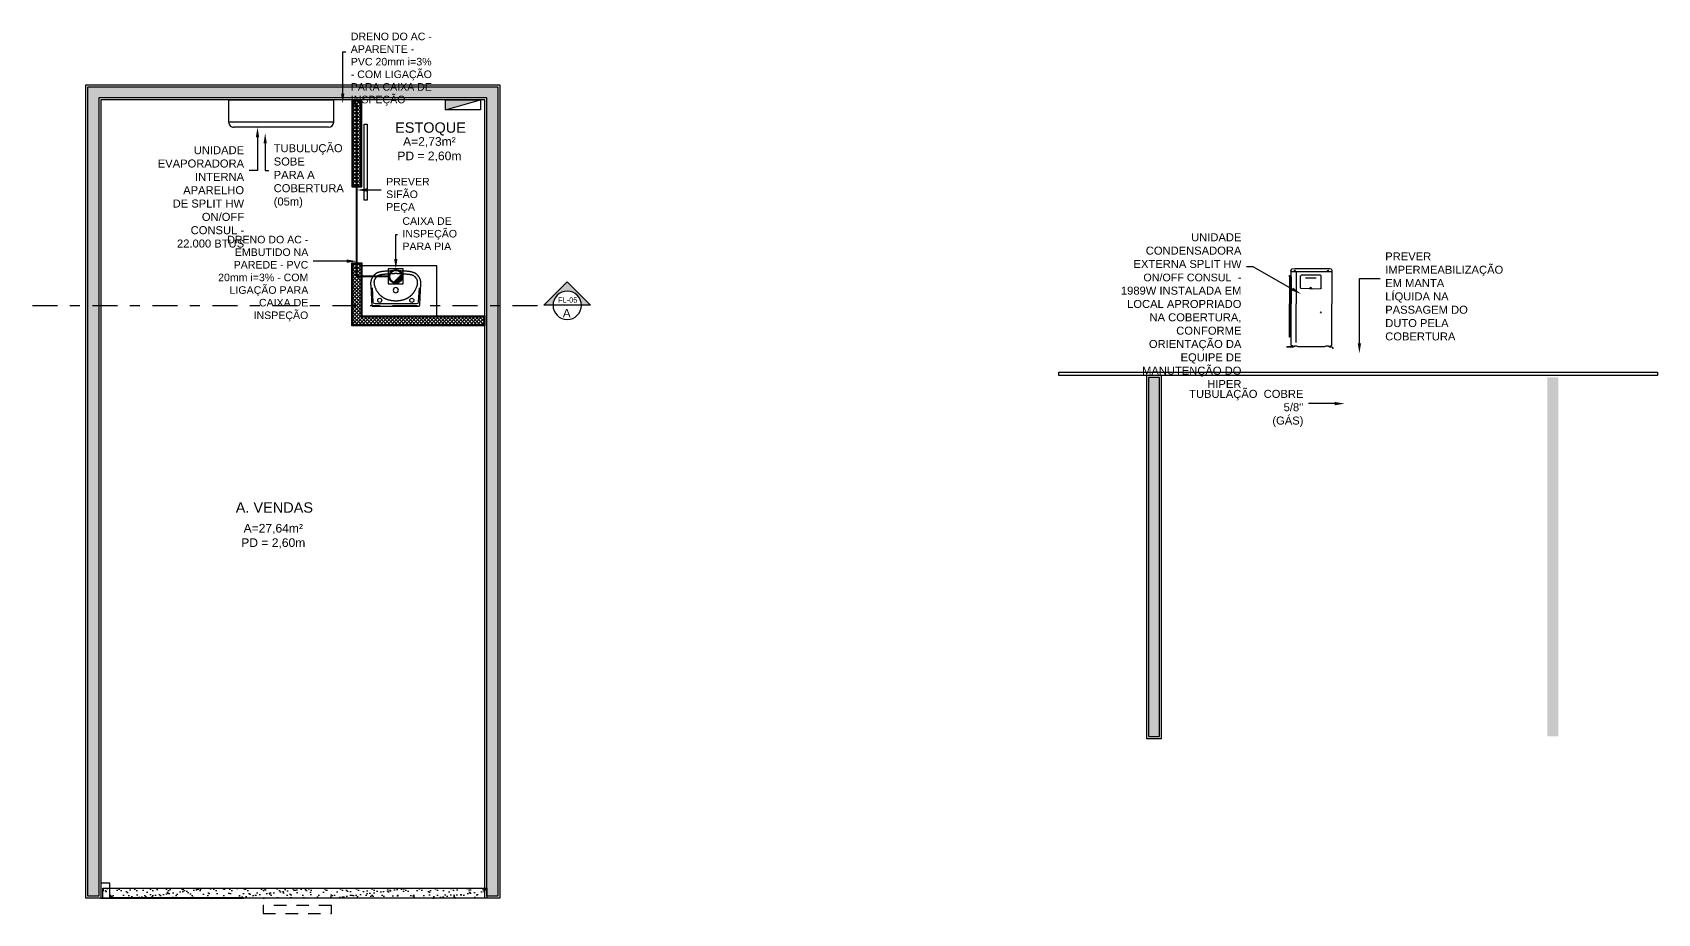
# Model space of a CAD drawing. Header units: millimetres. Extents: x 421 to 5436, y -1186 to -112.
# Drawn here: x 5419.89 to 5436.13, y -206.67 to -197.86 of the extents above; entities that cross this region are included whole.
import ezdxf
from ezdxf import colors
from ezdxf.entities.mleader import LeaderData, LeaderLine
from ezdxf.enums import TextEntityAlignment as Align
from ezdxf.math import Vec2, Vec3

# ---------------------------------------------------------------- set-up
doc = ezdxf.new("R2010")
doc.units = ezdxf.units.MM
for name, pattern in [('DASHDOTX2', [2, 1, -0.5, 0, -0.5]), ('EF-PADRÃO 300-BASE$0$HIDDEN', [0.375, 0.25, -0.125]), ('HIDDEN', [9.525, 6.35, -3.175]), ('HIDDEN2', [0.1875, 0.125, -0.0625])]:
    doc.linetypes.add(name, pattern=pattern)
for name, color, linetype in [('A-AC', 150, 'Continuous'), ('G-ALV', 4, 'Continuous'), ('G-COTAS', 1, 'Continuous'), ('G-DRYWALL EXISTENTE', 6, 'Continuous'), ('G-ELETRICA', 150, 'Continuous'), ('G-ESGOTO', 30, 'Continuous'), ('G-HATCH DRYWALL', 252, 'Continuous'), ('G-HATH-ALV', 253, 'Continuous'), ('G-MOBILIÁRIO EXISTENTE', 252, 'Continuous'), ('G-MOBILIÁRIO NOVO', 100, 'Continuous'), ('G-PROJ-001', 1, 'HIDDEN2'), ('G-QUADRO', 150, 'Continuous'), ('G-SIMBOLOGIA', 1, 'Continuous'), ('G-SOLEIRA', 231, 'Continuous'), ('G-TEXTO', 3, 'Continuous'), ('G-TEXTO2', 2, 'Continuous'), ('MOBILIARIO', 251, 'Continuous'), ('spot - SANIT', 253, 'Continuous')]:
    doc.layers.add(name, color=color, linetype=linetype)
doc.layers.add('G-VIDRO EXISTENTE', color=143, linetype='Continuous', lineweight=25)
doc.styles.add('093-1351-ARQ-PB-BAS-ELV-TXT$0$R80-50', font='arial.ttf', dxfattribs={"height": 0.1})
doc.styles.add('ARIAL', font='arial.ttf', dxfattribs={"height": 0.18})
doc.styles.add('EX_AS_PAL_IND$0$Standard', font='arial.ttf')
pattern_1 = [(135, (2671.827116, -1243.451333), (-0.01796051224, -0.01796051224), []), (225, (2671.827116, -1243.451333), (0.01796051224, -0.01796051224), [])]

# ---------------------------------------------------------------- blocks, each defined once
blk = doc.blocks.new('pia1')
at = {"layer": 'spot - SANIT', "lineweight": -3}
blk.add_lwpolyline([(3385.015, 1083.367), (3385.015, 1083.371), (3385.015, 1083.375), (3385.015, 1083.378), (3385.014, 1083.38), (3385.014, 1083.383), (3385.014, 1083.385), (3385.014, 1083.388), (3385.014, 1083.392), (3385.014, 1083.396), (3385.013, 1083.401), (3385.013, 1083.406), (3385.013, 1083.412), (3385.012, 1083.418), (3385.012, 1083.425), (3385.012, 1083.431), (3385.011, 1083.437), (3385.011, 1083.442), (3385.011, 1083.448), (3385.01, 1083.453), (3385.01, 1083.457), (3385.01, 1083.462), (3385.009, 1083.467), (3385.009, 1083.471), (3385.008, 1083.475), (3385.008, 1083.479), (3385.007, 1083.483), (3385.007, 1083.487), (3385.006, 1083.491), (3385.006, 1083.494), (3385.005, 1083.498), (3385.004, 1083.501), (3385.003, 1083.504), (3385.003, 1083.508), (3385.002, 1083.511), (3385.001, 1083.513), (3385, 1083.516), (3384.999, 1083.519), (3384.998, 1083.521), (3384.997, 1083.523), (3384.996, 1083.525), (3384.996, 1083.527), (3384.995, 1083.529), (3384.994, 1083.53), (3384.993, 1083.532), (3384.993, 1083.533), (3384.992, 1083.534), (3384.991, 1083.535), (3384.99, 1083.536), (3384.989, 1083.538), (3384.988, 1083.539), (3384.988, 1083.54), (3384.987, 1083.541), (3384.986, 1083.543), (3384.984, 1083.544), (3384.983, 1083.545), (3384.982, 1083.546), (3384.981, 1083.548), (3384.98, 1083.549), (3384.979, 1083.55), (3384.977, 1083.552), (3384.976, 1083.553), (3384.974, 1083.554), (3384.973, 1083.555), (3384.971, 1083.557), (3384.97, 1083.558), (3384.968, 1083.559), (3384.966, 1083.561), (3384.964, 1083.562), (3384.963, 1083.563), (3384.961, 1083.565), (3384.959, 1083.566), (3384.957, 1083.567), (3384.954, 1083.569), (3384.952, 1083.57), (3384.95, 1083.571), (3384.947, 1083.572), (3384.945, 1083.574), (3384.942, 1083.575), (3384.94, 1083.576), (3384.937, 1083.577), (3384.934, 1083.577), (3384.932, 1083.578), (3384.929, 1083.579), (3384.926, 1083.579), (3384.923, 1083.58), (3384.921, 1083.58), (3384.918, 1083.58), (3384.916, 1083.581), (3384.914, 1083.581), (3384.912, 1083.581), (3384.909, 1083.581), (3384.907, 1083.581), (3384.904, 1083.581), (3384.9, 1083.581), (3384.895, 1083.58), (3384.89, 1083.58), (3384.883, 1083.58), (3384.875, 1083.579), (3384.867, 1083.579), (3384.858, 1083.578), (3384.848, 1083.578), (3384.837, 1083.577), (3384.827, 1083.577), (3384.816, 1083.576), (3384.805, 1083.576), (3384.794, 1083.575), (3384.784, 1083.575), (3384.774, 1083.574), (3384.765, 1083.573), (3384.756, 1083.573), (3384.748, 1083.573), (3384.741, 1083.572), (3384.736, 1083.572), (3384.732, 1083.572), (3384.728, 1083.572), (3384.725, 1083.571), (3384.723, 1083.571), (3384.722, 1083.571), (3384.72, 1083.571), (3384.719, 1083.57), (3384.719, 1083.57), (3384.718, 1083.569), (3384.717, 1083.569), (3384.716, 1083.568), (3384.716, 1083.568), (3384.715, 1083.567), (3384.715, 1083.566), (3384.715, 1083.564), (3384.714, 1083.563), (3384.714, 1083.561), (3384.714, 1083.559), (3384.714, 1083.557), (3384.714, 1083.554), (3384.714, 1083.55), (3384.714, 1083.545), (3384.714, 1083.54), (3384.714, 1083.533), (3384.714, 1083.525), (3384.714, 1083.517), (3384.714, 1083.507), (3384.714, 1083.497), (3384.714, 1083.487), (3384.714, 1083.476), (3384.714, 1083.464), (3384.714, 1083.453), (3384.714, 1083.441), (3384.714, 1083.429), (3384.714, 1083.417), (3384.714, 1083.405), (3384.714, 1083.393), (3384.714, 1083.38), (3384.714, 1083.368), (3384.714, 1083.355), (3384.714, 1083.343), (3384.714, 1083.331), (3384.714, 1083.318), (3384.714, 1083.306), (3384.714, 1083.294), (3384.714, 1083.282), (3384.714, 1083.27), (3384.714, 1083.259), (3384.714, 1083.247), (3384.714, 1083.236), (3384.714, 1083.226), (3384.714, 1083.216), (3384.714, 1083.207), (3384.714, 1083.199), (3384.714, 1083.193), (3384.714, 1083.187), (3384.714, 1083.182), (3384.714, 1083.179), (3384.714, 1083.176), (3384.714, 1083.174), (3384.714, 1083.173), (3384.714, 1083.171), (3384.715, 1083.17), (3384.715, 1083.169), (3384.715, 1083.169), (3384.716, 1083.168), (3384.716, 1083.167), (3384.717, 1083.167), (3384.718, 1083.166), (3384.719, 1083.166), (3384.719, 1083.165), (3384.72, 1083.165), (3384.722, 1083.165), (3384.723, 1083.165), (3384.725, 1083.164), (3384.728, 1083.164), (3384.732, 1083.164), (3384.736, 1083.164), (3384.742, 1083.163), (3384.748, 1083.163), (3384.756, 1083.163), (3384.765, 1083.162), (3384.774, 1083.162), (3384.784, 1083.161), (3384.794, 1083.161), (3384.804, 1083.16), (3384.815, 1083.16), (3384.825, 1083.159), (3384.835, 1083.158), (3384.845, 1083.158), (3384.854, 1083.157), (3384.862, 1083.157), (3384.871, 1083.157), (3384.878, 1083.156), (3384.884, 1083.156), (3384.89, 1083.156), (3384.895, 1083.155), (3384.899, 1083.155), (3384.903, 1083.155), (3384.906, 1083.155), (3384.909, 1083.155), (3384.912, 1083.155), (3384.915, 1083.155), (3384.917, 1083.155), (3384.92, 1083.156), (3384.923, 1083.156), (3384.926, 1083.156), (3384.929, 1083.157), (3384.932, 1083.158), (3384.934, 1083.158), (3384.937, 1083.159), (3384.94, 1083.16), (3384.942, 1083.161), (3384.945, 1083.162), (3384.947, 1083.163), (3384.95, 1083.164), (3384.952, 1083.166), (3384.954, 1083.167), (3384.957, 1083.168), (3384.959, 1083.17), (3384.961, 1083.171), (3384.963, 1083.172), (3384.964, 1083.174), (3384.966, 1083.175), (3384.968, 1083.176), (3384.97, 1083.178), (3384.971, 1083.179), (3384.973, 1083.18), (3384.974, 1083.182), (3384.976, 1083.183), (3384.977, 1083.184), (3384.979, 1083.185), (3384.98, 1083.187), (3384.981, 1083.188), (3384.982, 1083.189), (3384.983, 1083.191), (3384.984, 1083.192), (3384.986, 1083.193), (3384.987, 1083.194), (3384.988, 1083.196), (3384.988, 1083.197), (3384.989, 1083.198), (3384.99, 1083.199), (3384.991, 1083.2), (3384.992, 1083.202), (3384.993, 1083.203), (3384.993, 1083.204), (3384.994, 1083.206), (3384.995, 1083.207), (3384.996, 1083.209), (3384.996, 1083.21), (3384.997, 1083.212), (3384.998, 1083.215), (3384.999, 1083.217), (3385, 1083.22), (3385.001, 1083.222), (3385.002, 1083.225), (3385.003, 1083.228), (3385.003, 1083.231), (3385.004, 1083.235), (3385.005, 1083.238), (3385.006, 1083.241), (3385.006, 1083.245), (3385.007, 1083.249), (3385.007, 1083.253), (3385.008, 1083.257), (3385.008, 1083.261), (3385.009, 1083.265), (3385.009, 1083.269), (3385.01, 1083.274), (3385.01, 1083.278), (3385.01, 1083.283), (3385.011, 1083.288), (3385.011, 1083.293), (3385.011, 1083.299), (3385.012, 1083.305), (3385.012, 1083.311), (3385.012, 1083.317), (3385.013, 1083.323), (3385.013, 1083.329), (3385.013, 1083.335), (3385.014, 1083.34), (3385.014, 1083.344), (3385.014, 1083.347), (3385.014, 1083.35), (3385.014, 1083.353), (3385.014, 1083.355), (3385.015, 1083.358), (3385.015, 1083.36), (3385.015, 1083.363), (3385.015, 1083.367)], dxfattribs=at)
blk.add_lwpolyline([(3384.869, 1083.171), (3384.748, 1083.177, -0.39912), (3384.734, 1083.192), (3384.734, 1083.368), (3384.734, 1083.544, -0.39912), (3384.748, 1083.559), (3384.869, 1083.565)], format="xyb", dxfattribs=at)
blk.add_lwpolyline([(3384.99, 1083.377), (3384.99, 1083.378), (3384.989, 1083.379), (3384.989, 1083.38), (3384.989, 1083.381), (3384.989, 1083.383), (3384.989, 1083.385), (3384.989, 1083.387), (3384.989, 1083.391), (3384.989, 1083.395), (3384.988, 1083.4), (3384.988, 1083.405), (3384.988, 1083.411), (3384.987, 1083.417), (3384.987, 1083.423), (3384.987, 1083.429), (3384.986, 1083.435), (3384.986, 1083.441), (3384.986, 1083.446), (3384.985, 1083.451), (3384.985, 1083.456), (3384.985, 1083.46), (3384.984, 1083.464), (3384.984, 1083.468), (3384.984, 1083.472), (3384.983, 1083.476), (3384.983, 1083.48), (3384.982, 1083.483), (3384.982, 1083.487), (3384.981, 1083.49), (3384.981, 1083.493), (3384.98, 1083.496), (3384.979, 1083.498), (3384.979, 1083.501), (3384.978, 1083.503), (3384.977, 1083.505), (3384.977, 1083.508), (3384.976, 1083.509), (3384.975, 1083.511), (3384.975, 1083.513), (3384.974, 1083.514), (3384.974, 1083.515), (3384.973, 1083.517), (3384.973, 1083.518), (3384.972, 1083.519), (3384.972, 1083.52), (3384.971, 1083.52), (3384.97, 1083.521), (3384.97, 1083.522), (3384.969, 1083.523), (3384.968, 1083.524), (3384.968, 1083.525), (3384.967, 1083.526), (3384.966, 1083.527), (3384.965, 1083.528), (3384.964, 1083.529), (3384.964, 1083.53), (3384.963, 1083.531), (3384.962, 1083.532), (3384.961, 1083.533), (3384.96, 1083.534), (3384.959, 1083.535), (3384.958, 1083.536), (3384.956, 1083.537), (3384.955, 1083.538), (3384.954, 1083.539), (3384.953, 1083.54), (3384.951, 1083.541), (3384.95, 1083.542), (3384.948, 1083.543), (3384.947, 1083.544), (3384.946, 1083.545), (3384.944, 1083.546), (3384.943, 1083.546), (3384.941, 1083.547), (3384.94, 1083.548), (3384.938, 1083.549), (3384.937, 1083.549), (3384.935, 1083.55), (3384.934, 1083.55), (3384.932, 1083.551), (3384.93, 1083.551), (3384.928, 1083.552), (3384.925, 1083.552), (3384.923, 1083.552), (3384.92, 1083.552), (3384.917, 1083.553), (3384.914, 1083.553), (3384.911, 1083.552), (3384.907, 1083.552), (3384.904, 1083.552), (3384.899, 1083.551), (3384.895, 1083.55), (3384.891, 1083.549), (3384.886, 1083.548), (3384.881, 1083.547), (3384.876, 1083.545), (3384.871, 1083.543), (3384.866, 1083.541), (3384.861, 1083.538), (3384.856, 1083.536), (3384.851, 1083.533), (3384.847, 1083.531), (3384.842, 1083.528), (3384.838, 1083.526), (3384.835, 1083.524), (3384.832, 1083.521), (3384.829, 1083.52), (3384.827, 1083.518), (3384.825, 1083.516), (3384.823, 1083.515), (3384.821, 1083.514), (3384.82, 1083.513), (3384.819, 1083.512), (3384.818, 1083.511), (3384.817, 1083.51), (3384.816, 1083.509), (3384.815, 1083.508), (3384.814, 1083.508), (3384.814, 1083.507), (3384.813, 1083.506), (3384.812, 1083.505), (3384.811, 1083.504), (3384.81, 1083.503), (3384.808, 1083.501), (3384.807, 1083.5), (3384.806, 1083.499), (3384.805, 1083.497), (3384.803, 1083.496), (3384.802, 1083.494), (3384.801, 1083.493), (3384.8, 1083.491), (3384.799, 1083.49), (3384.797, 1083.488), (3384.796, 1083.487), (3384.795, 1083.485), (3384.794, 1083.484), (3384.793, 1083.482), (3384.792, 1083.48), (3384.791, 1083.479), (3384.789, 1083.477), (3384.788, 1083.475), (3384.787, 1083.473), (3384.786, 1083.472), (3384.785, 1083.47), (3384.784, 1083.468), (3384.783, 1083.466), (3384.782, 1083.464), (3384.781, 1083.462), (3384.78, 1083.46), (3384.779, 1083.459), (3384.778, 1083.457), (3384.777, 1083.455), (3384.777, 1083.454), (3384.776, 1083.452), (3384.775, 1083.451), (3384.775, 1083.449), (3384.774, 1083.448), (3384.774, 1083.446), (3384.773, 1083.444), (3384.772, 1083.442), (3384.771, 1083.439), (3384.77, 1083.436), (3384.769, 1083.433), (3384.769, 1083.429), (3384.768, 1083.426), (3384.767, 1083.423), (3384.766, 1083.419), (3384.765, 1083.416), (3384.764, 1083.413), (3384.764, 1083.41), (3384.763, 1083.408), (3384.762, 1083.405), (3384.762, 1083.403), (3384.762, 1083.4), (3384.761, 1083.397), (3384.761, 1083.394), (3384.761, 1083.391), (3384.761, 1083.388), (3384.761, 1083.385), (3384.76, 1083.382), (3384.76, 1083.378), (3384.76, 1083.375), (3384.76, 1083.371), (3384.76, 1083.368), (3384.76, 1083.364), (3384.76, 1083.361), (3384.76, 1083.357), (3384.76, 1083.354), (3384.761, 1083.351), (3384.761, 1083.347), (3384.761, 1083.344), (3384.761, 1083.341), (3384.761, 1083.338), (3384.762, 1083.336), (3384.762, 1083.333), (3384.762, 1083.331), (3384.763, 1083.328), (3384.764, 1083.325), (3384.764, 1083.322), (3384.765, 1083.319), (3384.766, 1083.316), (3384.767, 1083.313), (3384.768, 1083.31), (3384.769, 1083.306), (3384.769, 1083.303), (3384.77, 1083.3), (3384.771, 1083.297), (3384.772, 1083.294), (3384.773, 1083.292), (3384.774, 1083.29), (3384.774, 1083.288), (3384.775, 1083.286), (3384.775, 1083.285), (3384.776, 1083.283), (3384.777, 1083.282), (3384.777, 1083.28), (3384.778, 1083.279), (3384.779, 1083.277), (3384.78, 1083.275), (3384.781, 1083.274), (3384.782, 1083.272), (3384.783, 1083.27), (3384.784, 1083.268), (3384.785, 1083.266), (3384.786, 1083.264), (3384.787, 1083.262), (3384.788, 1083.26), (3384.789, 1083.259), (3384.791, 1083.257), (3384.792, 1083.255), (3384.793, 1083.254), (3384.794, 1083.252), (3384.795, 1083.251), (3384.796, 1083.249), (3384.797, 1083.247), (3384.799, 1083.246), (3384.8, 1083.244), (3384.801, 1083.243), (3384.802, 1083.242), (3384.803, 1083.24), (3384.805, 1083.239), (3384.806, 1083.237), (3384.807, 1083.236), (3384.808, 1083.234), (3384.81, 1083.233), (3384.811, 1083.232), (3384.812, 1083.231), (3384.813, 1083.23), (3384.814, 1083.229), (3384.814, 1083.228), (3384.815, 1083.227), (3384.816, 1083.226), (3384.817, 1083.226), (3384.818, 1083.225), (3384.819, 1083.224), (3384.82, 1083.223), (3384.821, 1083.222), (3384.823, 1083.221), (3384.825, 1083.219), (3384.827, 1083.218), (3384.829, 1083.216), (3384.832, 1083.214), (3384.835, 1083.212), (3384.838, 1083.21), (3384.842, 1083.208), (3384.847, 1083.205), (3384.851, 1083.202), (3384.856, 1083.2), (3384.861, 1083.197), (3384.866, 1083.195), (3384.871, 1083.193), (3384.876, 1083.191), (3384.881, 1083.189), (3384.886, 1083.187), (3384.891, 1083.186), (3384.895, 1083.185), (3384.899, 1083.184), (3384.904, 1083.184), (3384.907, 1083.183), (3384.911, 1083.183), (3384.914, 1083.183), (3384.917, 1083.183), (3384.92, 1083.183), (3384.923, 1083.183), (3384.925, 1083.184), (3384.928, 1083.184), (3384.93, 1083.185), (3384.932, 1083.185), (3384.934, 1083.185), (3384.935, 1083.186), (3384.937, 1083.187), (3384.938, 1083.187), (3384.94, 1083.188), (3384.941, 1083.188), (3384.943, 1083.189), (3384.944, 1083.19), (3384.946, 1083.191), (3384.947, 1083.192), (3384.948, 1083.193), (3384.95, 1083.194), (3384.951, 1083.195), (3384.953, 1083.196), (3384.954, 1083.197), (3384.955, 1083.198), (3384.956, 1083.199), (3384.958, 1083.2), (3384.959, 1083.201), (3384.96, 1083.202), (3384.961, 1083.203), (3384.962, 1083.204), (3384.963, 1083.205), (3384.964, 1083.206), (3384.964, 1083.207), (3384.965, 1083.208), (3384.966, 1083.209), (3384.967, 1083.21), (3384.968, 1083.211), (3384.968, 1083.212), (3384.969, 1083.213), (3384.97, 1083.214), (3384.97, 1083.214), (3384.971, 1083.215), (3384.972, 1083.216), (3384.972, 1083.217), (3384.973, 1083.218), (3384.973, 1083.219), (3384.974, 1083.22), (3384.974, 1083.221), (3384.975, 1083.223), (3384.975, 1083.224), (3384.976, 1083.226), (3384.977, 1083.228), (3384.977, 1083.23), (3384.978, 1083.232), (3384.979, 1083.235), (3384.979, 1083.237), (3384.98, 1083.24), (3384.981, 1083.243), (3384.981, 1083.246), (3384.982, 1083.249), (3384.982, 1083.252), (3384.983, 1083.256), (3384.983, 1083.26), (3384.984, 1083.263), (3384.984, 1083.267), (3384.984, 1083.271), (3384.985, 1083.276), (3384.985, 1083.28), (3384.985, 1083.285), (3384.986, 1083.29), (3384.986, 1083.295), (3384.986, 1083.301), (3384.987, 1083.306), (3384.987, 1083.313), (3384.987, 1083.319), (3384.988, 1083.325), (3384.988, 1083.33), (3384.988, 1083.336), (3384.989, 1083.341), (3384.989, 1083.345), (3384.989, 1083.348), (3384.989, 1083.351), (3384.989, 1083.353), (3384.989, 1083.354), (3384.989, 1083.356), (3384.989, 1083.357), (3384.99, 1083.357), (3384.99, 1083.358), (3384.99, 1083.359), (3384.99, 1083.36), (3384.99, 1083.361), (3384.99, 1083.363), (3384.99, 1083.364), (3384.99, 1083.365), (3384.99, 1083.366), (3384.99, 1083.368), (3384.99, 1083.369), (3384.99, 1083.371), (3384.99, 1083.372), (3384.99, 1083.373), (3384.99, 1083.374), (3384.99, 1083.375), (3384.99, 1083.377)], close=True, dxfattribs=at)
blk.add_lwpolyline([(3384.872, 1083.368, 1), (3384.827, 1083.368, 1)], format="xyb", close=True, dxfattribs=at)
for centre in [(3384.764, 1083.504), (3384.764, 1083.232)]:
    blk.add_circle(centre, 0.0175, dxfattribs=at)
blk = doc.blocks.new('*U6')
at = {"layer": 'G-QUADRO'}
for p, q in [((0, 0), (0.423, -0.121)), ((0.423, -0.121), (0, -0.121))]:
    blk.add_line(p, q, dxfattribs=at)
blk.add_lwpolyline([(0, 0), (0, -0.121), (0.423, -0.121), (0.423, 0)], close=True, dxfattribs=at)
for points in [[(0.423, -0.121), (0, -0.121), (0, 0)], [(0, -0.121), (0, 0), (0.423, -0.121), (0, -0.121)]]:
    blk.add_solid(points, dxfattribs=at)
blk = doc.blocks.new('ac')
at = {"layer": 'A-AC', "ltscale": 0.7}
for p, q in [((13.853, 23.947), (13.643, 23.947)), ((13.643, 22.947), (13.643, 23.947)), ((13.853, 23.947), (13.853, 22.947)), ((13.903, 23.897), (13.903, 22.997)), ((13.853, 22.947), (13.643, 22.947))]:
    blk.add_line(p, q, dxfattribs=at)
for centre, start, end in [((13.853, 23.897), 0, 90), ((13.853, 22.997), 270, 0)]:
    blk.add_arc(centre, 0.05, start, end, dxfattribs=at)
blk = doc.blocks.new('CX')
for p, q in [((0.058, 0.02), (-0.02, -0.058)), ((0.061, 0.007), (-0.007, -0.061)), ((0.061, -0.008), (0.008, -0.061))]:
    blk.add_line(p, q)
blk.add_lwpolyline([(-0.075, -0.075), (0.075, -0.075), (0.075, 0.075), (-0.075, 0.075)], close=True)
for radius in [0.0685, 0.0614]:
    blk.add_circle((0, 0), radius)
blk = doc.blocks.new('indicação corte')
at = {"layer": 'G-SIMBOLOGIA'}
blk.add_hatch(color=1, dxfattribs=at).paths.add_polyline_path([(-5.91, -7.375), (-5.91, -7.283), (-6.144, -7.517), (-5.91, -7.751), (-5.91, -7.659, -1)])
at = {"layer": 'G-SIMBOLOGIA', "color": 2}
for p, q in [((-6.144, -7.517), (-5.91, -7.283)), ((-5.91, -7.751), (-5.91, -7.283)), ((-6.144, -7.517), (-5.91, -7.751))]:
    blk.add_line(p, q, dxfattribs=at)
blk.add_circle((-5.91, -7.517), 0.142, dxfattribs=at)

msp = doc.modelspace()

# ---------------------------------------------------------------- hatches: boundary and pattern name
at = {"layer": 'G-HATCH DRYWALL'}
h = msp.add_hatch(dxfattribs=at)
h.set_pattern_fill('ANSI37,_O', color=256, scale=0.008, angle=90)
h.set_pattern_definition(pattern_1)
h.paths.add_polyline_path([(5423.168, -198.547), (5423.088, -198.547), (5423.088, -199.397), (5423.168, -199.397)])
h = msp.add_hatch(dxfattribs=at)
h.set_pattern_fill('ANSI37,_O', color=256, scale=0.008, angle=90)
h.set_pattern_definition(pattern_1)
h.paths.add_polyline_path([(5423.168, -200.177), (5423.088, -200.177), (5423.088, -200.787), (5424.398, -200.787), (5424.398, -200.707), (5423.168, -200.707)])
at = {"layer": 'G-HATH-ALV'}
h = msp.add_hatch(color=256, dxfattribs=at)
h.dxf.hatch_style = 1
h.paths.add_polyline_path([(5424.538, -198.407), (5420.438, -198.407), (5420.438, -206.497), (5420.548, -206.497), (5420.548, -198.517), (5424.428, -198.517), (5424.428, -206.497), (5424.538, -206.497)])
h = msp.add_hatch(color=256, dxfattribs=at)
h.dxf.hatch_style = 1
h.paths.add_polyline_path([(5431.153, -201.311), (5431.043, -201.311), (5431.043, -204.901), (5431.153, -204.901)])
h.paths.add_polyline_path([(5435.143, -201.311), (5435.033, -201.311), (5435.033, -204.901), (5435.143, -204.901)])
at = {"layer": 'G-SOLEIRA'}
h = msp.add_hatch(dxfattribs=at)
h.set_pattern_fill('AR-SAND', color=252, scale=0.002)
h.set_pattern_definition([(37.5, (2599.89963, -1298.423356), (-0.0032000626, 0.0978826475), [0, -0.077216, 0, -0.08636, 0, -0.08255]), (7.5, (2599.89963, -1298.42336), (0.0899046566, 0.14336502), [0, -0.041656, 0, -0.069596, 0, -0.02667]), (327.5, (2599.83715, -1298.42336), (0.158198474, 0.000287437), [0, -0.0254, 0, -0.09144, 0, -0.11938]), (317.5, (2599.83715, -1298.42336), (0.1527112905, 0.0445858647), [0, -0.0127, 0, -0.059944, 0, -0.06858])])
h.paths.add_polyline_path([(5424.428, -206.517), (5424.428, -206.417), (5420.588, -206.417), (5420.588, -206.517)])

# ---------------------------------------------------------------- linework, layer by layer
at = {"layer": 'A-AC', "color": 211, "linetype": 'HIDDEN', "const_width": 0.02}
for points in [[(5423.078, -198.573), (5423.128, -198.573), (5423.128, -200.302), (5423.178, -200.302)], [(5423.443, -200.302), (5423.178, -200.302)]]:
    msp.add_lwpolyline(points, dxfattribs=at)
at = {"layer": 'A-AC', "color": 10, "lineweight": -3, "ltscale": 7.5}
for points in [[(5432.455, -200.307, 0), (5432.455, -200.292, 0), (5432.456, -200.292, 0), (5432.458, -200.291, 0), (5432.471, -200.291, 0)], [(5432.463, -200.309, 0), (5432.462, -200.307, 0), (5432.455, -200.307, 0), (5432.455, -200.574, 0)], [(5432.463, -200.309, 0), (5432.471, -200.306, 0), (5432.472, -200.239, 0), (5432.48, -200.226, 0), (5432.507, -200.221, 0), (5432.858, -200.223, 0), (5432.869, -200.227, 0), (5432.876, -200.24, 0), (5432.878, -200.573, 0)], [(5432.463, -200.309, 0), (5432.465, -200.307, 0)], [(5432.463, -200.309, 0), (5432.463, -200.571, 0)], [(5432.471, -200.248, 0), (5432.466, -200.248, 0), (5432.466, -200.243, 0), (5432.471, -200.243, 0)], [(5432.878, -200.255, 0), (5432.471, -200.255, 0)], [(5432.471, -200.306, 0), (5432.471, -200.573, 0)], [(5432.478, -200.234, 0), (5432.477, -200.234, 0)], [(5432.508, -200.249, 0), (5432.502, -200.246, 0), (5432.504, -200.242, 0), (5432.508, -200.239, 0), (5432.509, -200.242, 0)], [(5432.508, -200.26, 0), (5432.507, -200.258, 0)], [(5432.511, -200.249, 0), (5432.508, -200.246, 0), (5432.509, -200.251, 0), (5432.514, -200.248, 0), (5432.512, -200.242, 0), (5432.509, -200.242, 0), (5432.508, -200.246, 0)], [(5432.521, -200.255, 0), (5432.521, -200.574, 0)], [(5432.658, -200.424, 0), (5432.569, -200.423, 0), (5432.563, -200.419, 0), (5432.564, -200.295, 0), (5432.569, -200.291, 0)], [(5432.67, -200.424, 0), (5432.667, -200.419, 0), (5432.662, -200.419, 0), (5432.658, -200.422, 0), (5432.658, -200.424, 0), (5432.765, -200.423, 0), (5432.772, -200.419, 0), (5432.771, -200.297, 0), (5432.765, -200.289, 0), (5432.569, -200.289, 0), (5432.57, -200.292, 0)], [(5432.719, -200.318, 0), (5432.615, -200.318, 0)], [(5432.842, -200.249, 0), (5432.84, -200.246, 0), (5432.833, -200.245, 0), (5432.836, -200.239, 0), (5432.84, -200.242, 0), (5432.839, -200.246, 0)], [(5432.842, -200.249, 0), (5432.84, -200.251, 0), (5432.839, -200.251, 0), (5432.839, -200.249, 0), (5432.838, -200.248, 0), (5432.838, -200.246, 0)], [(5432.842, -200.249, 0), (5432.843, -200.249, 0), (5432.845, -200.248, 0), (5432.845, -200.243, 0), (5432.843, -200.242, 0), (5432.84, -200.242, 0)], [(5432.659, -200.411, 0), (5432.658, -200.41, 0)], [(5432.664, -200.424, 0), (5432.664, -200.422, 0), (5432.662, -200.42, 0)], [(5432.664, -200.422, 0), (5432.665, -200.422, 0), (5432.665, -200.419, 0)], [(5432.674, -200.42, 0), (5432.671, -200.414, 0), (5432.668, -200.414, 0), (5432.665, -200.419, 0)], [(5432.677, -200.423, 0), (5432.677, -200.422, 0), (5432.676, -200.42, 0), (5432.674, -200.42, 0), (5432.674, -200.423, 0)], [(5432.677, -200.423, 0), (5432.677, -200.424, 0)], [(5432.766, -200.422, 0), (5432.768, -200.423, 0), (5432.768, -200.424, 0)], [(5432.772, -200.424, 0), (5432.772, -200.422, 0)], [(5432.894, -201.023, 0), (5432.887, -201.023, 0), (5432.888, -201.011, 0), (5432.858, -201.009, 0), (5432.852, -201.005, 0), (5432.842, -200.999, 0), (5432.818, -200.999, 0), (5432.805, -201.006, 0), (5432.539, -201.005, 0), (5432.526, -200.999, 0), (5432.505, -200.999, 0), (5432.499, -201.003, 0), (5432.499, -201.006, 0), (5432.489, -201.006, 0), (5432.487, -201.011, 0), (5432.426, -201.009, 0), (5432.429, -201.002, 0), (5432.486, -201, 0), (5432.489, -200.994, 0), (5432.471, -200.993, 0), (5432.471, -200.576, 0)], [(5432.456, -200.91, 0), (5432.455, -200.908, 0), (5432.455, -200.574, 0)], [(5432.463, -200.91, 0), (5432.463, -200.579, 0)], [(5432.521, -200.963, 0), (5432.521, -200.574, 0)], [(5432.771, -200.668, 0), (5432.771, -200.66, 0), (5432.768, -200.66, 0), (5432.762, -200.663, 0), (5432.765, -200.659, 0), (5432.768, -200.66, 0)], [(5432.858, -200.994, 0), (5432.87, -200.994, 0), (5432.872, -200.993, 0), (5432.876, -200.993, 0), (5432.878, -200.992, 0), (5432.878, -200.576, 0)]]:
    msp.add_polyline3d(points, dxfattribs=at)
at = {"layer": 'G-ALV'}
for points in [[(5424.408, -206.517), (5424.408, -198.537), (5420.568, -198.537), (5420.568, -206.517), (5420.418, -206.517), (5420.418, -198.387), (5424.558, -198.387), (5424.558, -206.517), (5424.408, -206.517)], [(5431.023, -201.291), (5431.023, -204.921), (5431.173, -204.921), (5431.173, -201.291), (5431.023, -201.291)], [(5420.568, -206.517), (5420.658, -206.517), (5420.658, -206.367), (5420.568, -206.367)]]:
    msp.add_lwpolyline(points, dxfattribs=at)
at = {"layer": 'G-COTAS'}
msp.add_lwpolyline([(5436.133, -201.291), (5430.146, -201.291), (5430.146, -201.259), (5436.133, -201.259)], close=True, dxfattribs=at)
at = {"layer": 'G-DRYWALL EXISTENTE'}
for points in [[(5423.078, -198.537), (5423.078, -199.407), (5423.178, -199.407), (5423.178, -198.537), (5423.078, -198.537)], [(5424.408, -200.797), (5423.078, -200.797), (5423.078, -200.167), (5423.178, -200.167), (5423.178, -200.697), (5424.408, -200.697), (5424.408, -200.797)], [(5424.398, -200.787), (5423.088, -200.787), (5423.088, -200.177), (5423.168, -200.177), (5423.168, -200.707), (5424.398, -200.707), (5424.398, -200.787)]]:
    msp.add_lwpolyline(points, dxfattribs=at)
msp.add_lwpolyline([(5423.088, -198.547), (5423.088, -199.397), (5423.168, -199.397), (5423.168, -198.547)], close=True, dxfattribs=at)
at = {"layer": 'G-HATH-ALV'}
for points in [[(5424.428, -206.497), (5424.428, -198.517), (5420.548, -198.517), (5420.548, -206.497), (5420.438, -206.497), (5420.438, -198.407), (5424.538, -198.407), (5424.538, -206.497)], [(5431.043, -201.311), (5431.043, -204.901), (5431.153, -204.901), (5431.153, -201.311)]]:
    msp.add_lwpolyline(points, close=True, dxfattribs=at)
at = {"layer": 'G-MOBILIÁRIO EXISTENTE'}
msp.add_lwpolyline([(5423.203, -198.778), (5423.23, -198.778), (5423.23, -199.538), (5423.203, -199.538)], close=True, dxfattribs=at)
msp.add_lwpolyline([(5423.928, -200.697), (5423.928, -200.197), (5423.178, -200.197), (5423.178, -200.697), (5423.928, -200.697)], dxfattribs=at)
at = {"layer": 'G-PROJ-001', "color": 90, "linetype": 'EF-PADRÃO 300-BASE$0$HIDDEN', "ltscale": 0.5}
msp.add_lwpolyline([(5422.191, -206.592), (5422.191, -206.672), (5422.874, -206.672), (5422.874, -206.592), (5422.191, -206.592)], dxfattribs=at)
at = {"layer": 'G-SIMBOLOGIA', "color": 253, "linetype": 'DASHDOTX2', "ltscale": 0.25}
msp.add_line((5419.885, -200.591), (5424.998, -200.591), dxfattribs=at)
at = {"layer": 'G-SOLEIRA'}
msp.add_lwpolyline([(5420.588, -206.517), (5420.588, -206.417), (5424.428, -206.417), (5424.428, -206.517), (5420.588, -206.517)], dxfattribs=at)
at = {"layer": 'G-VIDRO EXISTENTE', "const_width": 0.021}
msp.add_lwpolyline([(5420.658, -206.517), (5421.998, -206.517)], dxfattribs=at)

# ---------------------------------------------------------------- block references
at = {"layer": 'G-ELETRICA', "xscale": -0.8272643245547971, "yscale": 0.8272643245547971, "zscale": 0.8272643245547971, "rotation": 180}
msp.add_blockref('*U6', (5424.016, -198.637), dxfattribs=at)
at = {"layer": 'G-ESGOTO'}
msp.add_blockref('CX', (5423.518, -200.302), dxfattribs=at)
at = {"layer": 'G-MOBILIÁRIO NOVO', "color": 251, "xscale": 1.05, "yscale": 1.05, "zscale": 1.05, "rotation": 270}
msp.add_blockref('ac', (5397.753, -184.212), dxfattribs=at)
at = {"layer": 'G-SIMBOLOGIA', "xscale": -1, "rotation": 90}
msp.add_blockref('indicação corte', (5417.715, -206.5), dxfattribs=at)
at = {"layer": 'MOBILIARIO', "xscale": 1.178933916962722, "yscale": 1.178933916962722, "zscale": 1.178933916962722, "rotation": 89.99999999999999}
msp.add_blockref('pia1', (6700.737, -4190.953), dxfattribs=at)

# ---------------------------------------------------------------- texts
at = {"layer": 'G-TEXTO', "color": 3, "char_height": 0.10368, "width": 1.28794, "attachment_point": 1, "style": '093-1351-ARQ-PB-BAS-ELV-TXT$0$R80-50'}
for s, insert in [('\\pxqc;ESTOQUE', (5423.221, -198.761)), ('\\pxqc;A. VENDAS', (5421.66, -202.56))]:
    msp.add_mtext(s, dxfattribs=dict(at, insert=insert))
at = {"layer": 'G-TEXTO2', "char_height": 0.0864, "width": 2.33164, "attachment_point": 1, "style": '093-1351-ARQ-PB-BAS-ELV-TXT$0$R80-50'}
for s, insert in [('\\pxqc;A=2,73m²\\PPD = 2,60m', (5422.688, -198.909)), ('\\pxqc;A=27,64m²\\PPD = 2,60m', (5421.127, -202.776))]:
    msp.add_mtext(s, dxfattribs=dict(at, insert=insert))
at = {"layer": 'G-TEXTO2', "color": 4, "ltscale": 0.5, "style": 'EX_AS_PAL_IND$0$Standard'}
for tag, height, p in [('FL-05', 0.053, (5425.237, -200.538)), ('A', 0.0829, (5425.227, -200.668))]:
    msp.add_attdef(tag, text='N', height=height, dxfattribs=at).set_placement(p, align=Align.MIDDLE_CENTER)

# ---------------------------------------------------------------- leaders
at = {"layer": 'G-TEXTO2'}
ml = msp.add_multileader_mtext('Standard', dxfattribs=at)
ml.set_content('{\\H1.0417x;\\C256;DRENO DO AC - APARENTE - PVC 20mm i=3% - COM LIGAÇÃO PARA CAIXA DE INSPEÇÃO}', color=2, style='093-1351-ARQ-PB-BAS-ELV-TXT$0$R80-50')
ml.set_leader_properties(color=12)
ml.build(insert=Vec2(0, 0))
ml.multileader.update_dxf_attribs({"text_left_attachment_type": 2, "text_right_attachment_type": 2, "dogleg_length": 0.1, "arrow_head_size": 0.1, "scale": 0.5})
ctx = ml.context
ctx.base_point, ctx.scale, ctx.char_height, ctx.arrow_head_size, ctx.landing_gap_size, ctx.plane_origin = Vec3(5423.018, -198.055), 0.5, 0.07264, 0.1, 0.05, Vec3(5412.089, -196.448)
ctx.left_attachment, ctx.right_attachment = 2, 2
notes = []
notes.append((ctx, [(1, (1, 1, 0), (5422.987, -198.055), (1, 0), 0.0307, [(0, [(5422.987, -198.573)], 0, [])])]))
ctx.mtext.insert, ctx.mtext.width, ctx.mtext.flow_direction = Vec3(5423.068, -197.864), 1.6549, 5
ml = msp.add_multileader_mtext('Standard', dxfattribs=at)
ml.set_content('UNIDADE EVAPORADORA INTERNA APARELHO DE SPLIT HW ON/OFF\\PCONSUL - 22.000 BTUS', color=2, style='ARIAL')
ml.set_leader_properties(color=12)
ml.build(insert=Vec2(0, 0))
ml.multileader.update_dxf_attribs({"text_left_attachment_type": 2, "text_right_attachment_type": 2, "dogleg_length": 0.1, "arrow_head_size": 0.1, "scale": 0.5})
ctx = ml.context
ctx.base_point, ctx.scale, ctx.char_height, ctx.arrow_head_size, ctx.landing_gap_size, ctx.plane_origin = Vec3(5420.563, -199.242), 0.5, 0.08, 0.1, 0.05, Vec3(5421.587, -197.622)
ctx.left_attachment, ctx.right_attachment, ctx.text_align_type = 2, 2, 2
notes.append((ctx, [(0, (1, 1, 0), (5422.135, -199.242), (-1, 0), 0.0835, [(0, [(5422.135, -198.81)], 0, [])])]))
ctx.mtext.insert, ctx.mtext.width, ctx.mtext.alignment, ctx.mtext.flow_direction = Vec3(5422.001, -198.999), 1.54157, 3, 5
ml = msp.add_multileader_mtext('Standard', dxfattribs=at)
ml.set_content('TUBULUÇÃO SOBE PARA A COBERTURA (05m)', color=2, style='ARIAL')
ml.set_leader_properties(color=12)
ml.build(insert=Vec2(0, 0))
ml.multileader.update_dxf_attribs({"text_left_attachment_type": 2, "text_right_attachment_type": 2, "dogleg_length": 0.1, "arrow_head_size": 0.1, "scale": 0.5})
ctx = ml.context
ctx.base_point, ctx.scale, ctx.char_height, ctx.arrow_head_size, ctx.landing_gap_size, ctx.plane_origin = Vec3(5422.247, -199.242), 0.5, 0.08, 0.1, 0.05, Vec3(5423.023, -195.948)
ctx.left_attachment, ctx.right_attachment = 2, 2
notes.append((ctx, [(1, (1, 1, 0), (5422.212, -199.242), (1, 0), 0.0352, [(0, [(5422.212, -198.87)], 0, [])])]))
ctx.mtext.insert, ctx.mtext.width, ctx.mtext.flow_direction = Vec3(5422.297, -198.979), 0.90587, 5
ml = msp.add_multileader_mtext('Standard', dxfattribs=at)
ml.set_content('{\\H1.0417x;\\C256;PREVER SIFÃO\\PPEÇA}', color=2, style='093-1351-ARQ-PB-BAS-ELV-TXT$0$R80-50')
ml.set_leader_properties(color=12)
ml.build(insert=Vec2(0, 0))
ml.multileader.update_dxf_attribs({"text_left_attachment_type": 2, "text_right_attachment_type": 2, "dogleg_length": 0.1, "arrow_head_size": 0.1, "scale": 0.5})
ctx = ml.context
ctx.base_point, ctx.scale, ctx.char_height, ctx.arrow_head_size, ctx.landing_gap_size, ctx.plane_origin = Vec3(5423.372, -199.436), 0.5, 0.07264, 0.1, 0.05, Vec3(5435.262, -197.959)
ctx.left_attachment, ctx.right_attachment = 2, 2
notes.append((ctx, [(0, (1, 1, 0), (5423.354, -199.436), (1, 0), 0.0176, [(0, [(5423.128, -199.437)], 0, [])])]))
ctx.mtext.insert, ctx.mtext.width, ctx.mtext.flow_direction = Vec3(5423.422, -199.316), 1.12234, 5
ml = msp.add_multileader_mtext('Standard', dxfattribs=at)
ml.set_content('{\\H1.0417x;\\C256;CAIXA DE\\PINSPEÇÃO\\PPARA PIA }', color=2, style='093-1351-ARQ-PB-BAS-ELV-TXT$0$R80-50')
ml.set_leader_properties(color=12)
ml.build(insert=Vec2(0, 0))
ml.multileader.update_dxf_attribs({"text_left_attachment_type": 2, "text_right_attachment_type": 2, "dogleg_length": 0.1, "arrow_head_size": 0.1, "scale": 0.5})
ctx = ml.context
ctx.base_point, ctx.scale, ctx.char_height, ctx.arrow_head_size, ctx.landing_gap_size, ctx.plane_origin = Vec3(5423.534, -199.882), 0.5, 0.07264, 0.1, 0.05, Vec3(5435.332, -200.705)
ctx.left_attachment, ctx.right_attachment = 2, 2
notes.append((ctx, [(0, (1, 1, 0), (5423.518, -199.882), (1, 0), 0.0154, [(0, [(5423.518, -200.227)], 0, [])])]))
ctx.mtext.insert, ctx.mtext.width, ctx.mtext.flow_direction = Vec3(5423.584, -199.71), 1.10216, 5
ml = msp.add_multileader_mtext('Standard', dxfattribs=at)
ml.set_content('{\\H1.0417x;\\C256;DRENO DO AC - EMBUTIDO NA PAREDE - PVC 20mm i=3% - COM LIGAÇÃO PARA CAIXA DE INSPEÇÃO}', color=2, style='093-1351-ARQ-PB-BAS-ELV-TXT$0$R80-50')
ml.set_leader_properties(color=12)
ml.build(insert=Vec2(0, 0))
ml.multileader.update_dxf_attribs({"text_left_attachment_type": 2, "text_right_attachment_type": 2, "dogleg_length": 0.1, "arrow_head_size": 0.1, "scale": 0.5})
ctx = ml.context
ctx.base_point, ctx.scale, ctx.char_height, ctx.arrow_head_size, ctx.landing_gap_size, ctx.plane_origin = Vec3(5420.933, -200.149), 0.5, 0.072642, 0.1, 0.05, Vec3(5433.708, -197.64)
ctx.left_attachment, ctx.right_attachment, ctx.text_align_type = 2, 2, 2
notes.append((ctx, [(1, (1, 1, 0), (5422.809, -200.149), (-1, 0), 0.116, [(0, [(5423.128, -200.149)], 0, [])])]))
ctx.mtext.insert, ctx.mtext.width, ctx.mtext.alignment, ctx.mtext.flow_direction = Vec3(5422.643, -199.895), 1.86169, 3, 5
ml = msp.add_multileader_mtext('Standard', dxfattribs=at)
ml.set_content('UNIDADE CONDENSADORA EXTERNA SPLIT {\\H0.95833x;\\C256;HW ON/OFF CONSUL\\H1.04348x; \\C2; - 1989W INSTALADA EM LOCAL APROPRIADO NA COBERTURA, CONFORME ORIENTAÇÃO DA EQUIPE DE MANUTENÇÃO DO HIPER}', color=2, style='ARIAL')
ml.set_leader_properties(color=12)
ml.build(insert=Vec2(0, 0))
ml.multileader.update_dxf_attribs({"text_left_attachment_type": 2, "text_right_attachment_type": 2, "dogleg_length": 0.1, "arrow_head_size": 0.1, "scale": 0.5})
ctx = ml.context
ctx.base_point, ctx.scale, ctx.char_height, ctx.arrow_head_size, ctx.landing_gap_size, ctx.plane_origin = Vec3(5429.516, -200.207), 0.5, 0.08, 0.1, 0.05, Vec3(5431.319, -195.638)
ctx.left_attachment, ctx.right_attachment, ctx.text_align_type = 2, 2, 2
notes.append((ctx, [(1, (1, 1, 0), (5432.092, -200.207), (-1, 0), 0.0685, [(0, [(5432.569, -200.477)], 0, [])])]))
ctx.mtext.insert, ctx.mtext.width, ctx.mtext.alignment, ctx.mtext.flow_direction = Vec3(5431.973, -199.87), 2.41844, 3, 5
ml = msp.add_multileader_mtext('Standard', dxfattribs=at)
ml.set_content('PREVER IMPERMEABILIZAÇÃO EM MANTA LÍQUIDA NA PASSAGEM DO DUTO PELA COBERTURA', color=2, style='ARIAL')
ml.set_leader_properties(color=12)
ml.build(insert=Vec2(0, 0))
ml.multileader.update_dxf_attribs({"text_left_attachment_type": 2, "text_right_attachment_type": 2, "dogleg_length": 0.1, "arrow_head_size": 0.1, "scale": 0.5})
ctx = ml.context
ctx.base_point, ctx.scale, ctx.char_height, ctx.arrow_head_size, ctx.landing_gap_size, ctx.plane_origin = Vec3(5433.361, -200.322), 0.5, 0.08, 0.1, 0.05, Vec3(5436.706, -195.957)
ctx.left_attachment, ctx.right_attachment = 2, 2
notes.append((ctx, [(0, (1, 1, 0), (5433.153, -200.322), (1, 0), 0.208, [(0, [(5433.153, -201.07)], 0, [])])]))
ctx.mtext.insert, ctx.mtext.width, ctx.mtext.flow_direction = Vec3(5433.411, -200.061), 1.66776, 5
ml = msp.add_multileader_mtext('Standard', dxfattribs=at)
ml.set_content("TUBULAÇÃO  COBRE  5/8''\\P(GÁS)", color=2, style='ARIAL')
ml.set_leader_properties(color=12)
ml.build(insert=Vec2(0, 0))
ml.multileader.update_dxf_attribs({"text_left_attachment_type": 2, "text_right_attachment_type": 2, "dogleg_length": 0.1, "arrow_head_size": 0.1, "scale": 0.5})
ctx = ml.context
ctx.base_point, ctx.scale, ctx.char_height, ctx.arrow_head_size, ctx.landing_gap_size, ctx.plane_origin = Vec3(5431.148, -201.573), 0.5, 0.08, 0.1, 0.05, Vec3(5431.766, -198.615)
ctx.left_attachment, ctx.right_attachment, ctx.text_align_type = 2, 2, 2
notes.append((ctx, [(1, (1, 1, 0), (5432.727, -201.573), (-1, 0), 0.084, [(0, [(5433.006, -201.573)], 0, [])])]))
ctx.mtext.insert, ctx.mtext.rotation, ctx.mtext.width, ctx.mtext.alignment, ctx.mtext.flow_direction = Vec3(5432.593, -201.436), 6.283185, 2.28058, 3, 5
for ctx, leaders in notes:
    for number, flags, end, landing, length, lines in leaders:
        leader = LeaderData()
        leader.index, (leader.has_last_leader_line, leader.has_dogleg_vector, leader.attachment_direction) = number, flags
        leader.last_leader_point, leader.dogleg_vector, leader.dogleg_length = Vec3(end), Vec3(landing), length
        for number, points, colour, breaks in lines:
            line = LeaderLine()
            line.index, line.vertices, line.color, line.breaks = number, Vec3.list(points), colors.encode_raw_color(colour), breaks
            leader.lines.append(line)
        ctx.leaders.append(leader)

doc.saveas('drawing.dxf')
